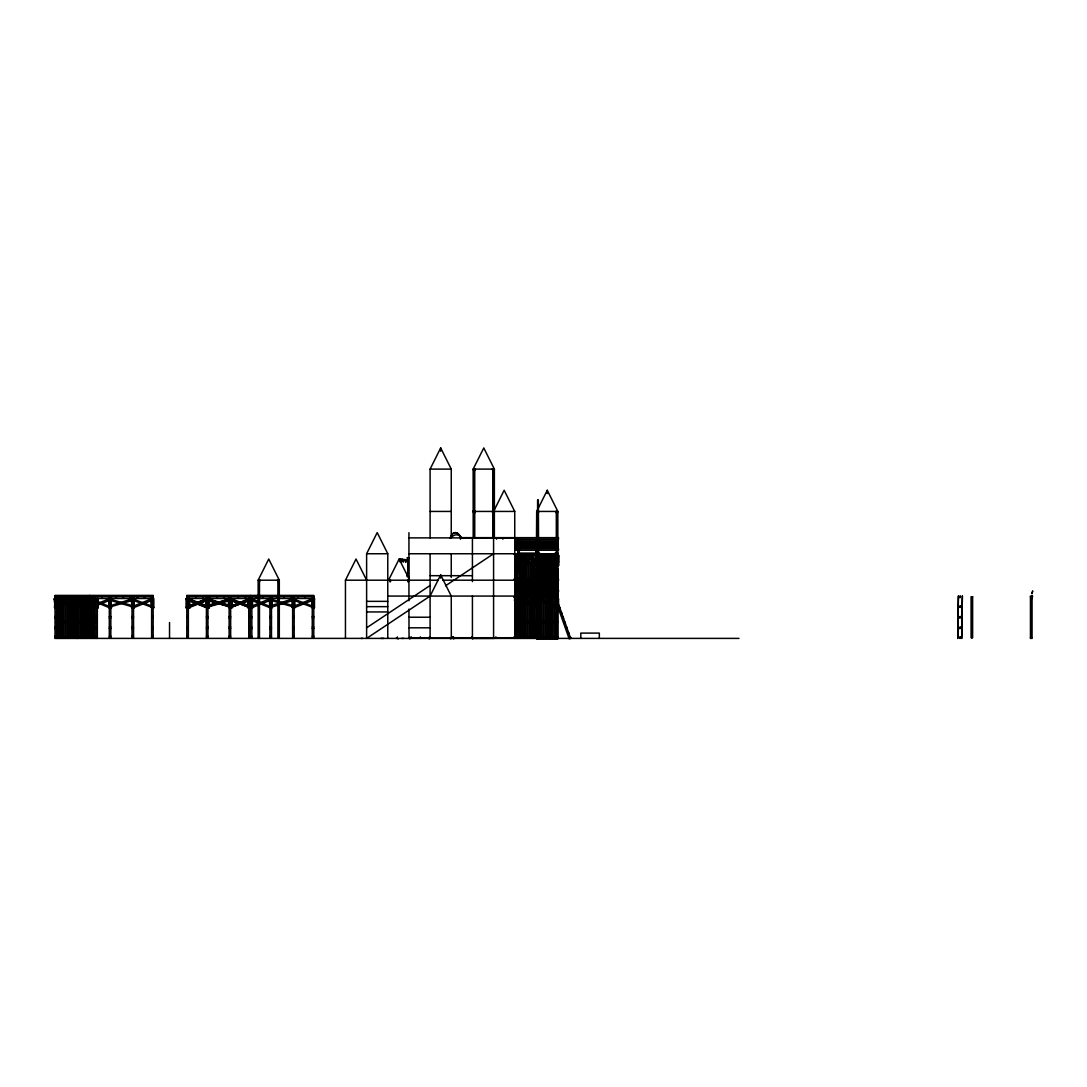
<?xml version="1.0" encoding="UTF-8"?>
<svg xmlns="http://www.w3.org/2000/svg" width="1087" height="1087" viewBox="0 0 1087 1087"><rect width="100%" height="100%" fill="white"/><g stroke="black" fill="none" stroke-linecap="round" stroke-linejoin="round"><path stroke-width="1.5" d="M55.016 605.894L54.35 598.652M56.551 607.089L57.217 607.946L56.551 598.652L57.217 600.119M76.172 605.894L76.172 600.106M77.721 637.729L77.721 636.194L76.172 636.194M77.721 607.089L77.721 607.946L78.373 607.089M78.373 605.921L77.721 598.652L78.373 600.119M91.879 598.516L91.226 599.385M95.792 601.532L95.792 607.932L95.126 601.532M97.327 605.894L97.993 607.946L97.993 598.502L97.993 607.946M97.327 598.502L97.993 600.119M111.499 607.973L110.833 599.942M132.016 599.942L132.016 607.959L131.35 599.942M134.217 607.973L134.217 598.489M151.623 599.942L151.623 607.959L150.957 599.942M153.824 598.516L153.824 607.973M186.733 607.932L186.733 598.489L186.978 599.929L207.046 607.932L207.862 607.076L187.562 598.489L186.733 599.358M189.763 607.089L189.763 607.946L188.282 607.946L188.282 607.089M205.361 601.165L188.391 607.946L188.282 598.502M188.948 607.089L188.948 607.946L188.948 599.929M188.948 598.502L188.282 599.358M189.097 607.089L189.097 607.946L189.097 599.929L189.002 605.772M206.421 599.942L205.756 605.744M208.622 599.942L208.622 607.225L205.756 607.225L205.756 599.942M209.383 607.089L208.718 607.946L208.432 606.492L189.912 599.114M229.126 599.942L228.46 605.744M232.102 607.089L231.436 607.946L231.436 607.089M231.327 605.772L231.327 599.413M248.678 600.092L248.013 606.492M250.214 607.089L250.214 607.946L252.51 607.973L251.858 607.103M252.102 600.567L270.622 607.959L271.437 607.089L251.124 598.516L250.309 599.385L250.214 598.502M250.88 607.946L250.88 598.502L251.043 607.946L250.839 606.492M251.043 598.502L251.043 599.358L250.282 598.502L231.762 605.894M251.858 607.973L251.695 607.089M251.695 599.358L251.695 598.502L251.695 607.946M269.929 599.942L269.929 607.959L269.263 599.942M272.13 607.973L272.13 598.489M292.648 599.942L292.648 607.959L291.982 599.942M294.849 607.973L294.849 598.489M312.254 599.942L312.254 607.959L311.589 599.942M314.456 607.973L314.456 598.489L313.613 599.956M314.456 598.516L314.456 599.385L313.613 598.76M408.97 580.39L408.97 577.197M473.198 638.395L472.532 638.898L472.532 637.729M515.523 598.516L515.523 599.385L516.189 598.516M517.725 557.808L517.059 563.596M517.752 595.404L517.725 537.657M536.027 600.106L536.027 607.089L537.535 607.932M557.006 564.574L536.951 556.585L557.006 564.601L557.821 563.718L537.521 555.158L536.706 556.014L536.027 565.634L536.027 556.761M536.679 585.01L536.679 577.007M538.228 556.666L538.88 562.821M556.299 596.07L555.634 607.946L556.299 607.089M556.299 555.987L556.299 565.634L555.634 556.558L555.634 562.821M557.006 607.946L536.706 599.358L537.521 598.502L557.577 606.505L557.848 607.946L557.848 598.461L558.501 599.929M548.324 560.512L557.577 564.221L558.501 565.648L558.501 555.131L558.501 562.821M406.416 559.764L405.764 562.346L405.016 559.628M402.367 559.357L401.647 561.938L401.13 559.234M400.6 559.18L399.867 561.762L399.133 559.044L408.454 559.968M404.215 559.547L403.426 562.115L402.679 559.397M396.918 638.395L397.434 636.941M55.016 599.358L55.79 598.461L77.666 606.723L76.878 607.606L54.35 599.358M89.677 599.385L90.493 598.516L110.806 607.089L109.991 607.959L89.012 599.385M208.69 607.076L207.862 607.932L189.342 600.54M251.083 607.076L250.268 607.932L231.748 600.54M92.436 604.657L97.069 606.505L97.069 607.701L76.185 599.358L77.014 598.502L89.351 603.434M515.17 564.194L514.599 565.62M515.129 575.444L536.951 556.449L543.69 558.664M76.443 606.492L97.083 598.747L97.083 599.929L92.449 601.777M292.974 606.532L292.974 607.728M557.577 555.403L557.59 556.585L536.964 564.316L536.964 563.134L557.02 555.158M536.951 575.458L537.521 576.884M550.851 558.664L557.02 556.204L557.848 557.06L537.535 565.634L536.027 564.792M557.59 599.929L556.938 598.489M258.149 638.395L258.149 580.2L268.734 559.044L279.305 580.2L279.305 638.395M345.449 638.395L345.449 580.2L356.033 559.044L366.618 580.2M451.322 638.395L451.254 596.07L440.683 574.914L430.099 596.07L366.618 638.395L366.618 553.745L377.203 532.589L387.774 553.745L387.774 638.395M430.099 537.875L430.099 469.108L440.683 447.953L451.254 469.108L451.254 537.875M388.562 580.2L399.133 559.044L408.957 578.692M473.198 538.323L473.144 469.108L483.783 447.953L494.368 469.108L494.368 538.323M536.027 607.946L536.679 511.433L547.264 490.264L557.848 511.433L557.848 639.047L536.679 639.047L536.679 596.736L538.228 596.736L538.228 639.047M514.858 572.061L536.434 553.677L515.075 572.319M366.618 627.81L430.099 585.485M445.507 585.798L493.58 553.745M231.151 607.076L219.805 603.992M514.273 600.119L537.399 607.375L538.16 606.451L514.735 598.652M537.494 567.441L536.924 568.868M556.992 576.871L557.563 575.444L554.479 574.208M514.681 607.973L515.252 606.532M89.365 603L77.028 607.932L76.199 607.076M91.485 605.921L110.004 598.516L110.82 599.385M110.575 599.956L90.52 607.973L89.691 607.103M133.891 605.921L152.411 598.516M132.913 607.973L151.433 600.567M187.005 606.505L207.06 598.502L207.875 599.358M189.369 605.894L204.791 599.725M207.631 599.929L186.081 607.932L186.081 598.489L312.118 598.502M250.282 599.358L249.466 598.502L229.153 607.089L229.982 607.946L250.037 599.929M247.768 601.165L229.235 607.932M252.116 605.921L270.636 598.516M251.151 607.973L269.658 600.567M294.523 605.921L313.042 598.516M293.558 607.973L312.064 600.567M536.964 564.194L546.217 560.512M541.571 573.61L544.655 572.373M549.288 570.526L552.373 569.289M554.492 570.104L557.577 568.868L557.006 567.441M536.964 606.492L540.049 605.269M517.385 563.311L532.807 557.821M516.366 565.308L527.154 561.463M531.788 559.819L538.88 557.06M558.283 603.489L558.392 601.804M559.533 607.008L560.05 608.475M561.3 611.995L561.816 613.462M563.066 616.981L563.582 618.449M564.832 621.981L565.349 623.435M566.599 626.968L567.115 628.422M568.365 631.955L568.881 633.408M570.131 636.941L571.273 638.164L569.194 638.898L557.889 606.994M109.651 605.921L132.791 598.679M131.717 600.635L109.57 607.103M206.72 605.894L229.846 598.652L230.607 599.562L206.625 607.076M207.535 605.894L215.24 603.475M218.324 602.511L227.591 599.616M218.786 603.992L207.44 607.076M221.87 603.027L228.053 601.084M271.832 605.445L293.422 598.679M270.745 607.402L292.349 600.635M517.426 604.929L537.481 598.652L538.228 599.562L517.888 606.41M430.099 469.108L451.254 469.108M473.144 469.108L494.422 469.108M473.198 469.774L474.747 469.774M492.819 469.774L494.368 469.774M474.747 470.644L475.399 469.108M492.819 470.644L492.153 469.108M473.198 510.768L474.747 510.768M492.819 510.768L494.368 510.768M430.099 511.433L451.254 511.433M473.144 511.433L514.735 511.433L514.858 638.395M536.679 511.433L557.848 511.433M473.198 512.086L474.747 512.086M492.819 512.086L494.368 512.086M536.679 512.086L538.228 512.086M556.299 512.086L557.848 512.086M474.747 512.969L475.399 511.433M492.819 512.969L492.153 511.433M538.228 512.969L538.88 511.433M556.299 512.969L555.634 511.433M408.943 537.875L514.735 537.875M515.184 539.206L558.501 539.206L558.501 537.657L460.521 537.657L460.521 539.206M515.184 539.859L558.174 539.859L558.174 541.408L515.184 541.408M515.184 542.073L558.174 542.073L558.174 543.609L515.184 543.609M515.184 544.274L558.174 544.274L558.174 545.81L515.184 545.81M537.603 545.185L538.337 545.185M515.184 546.476L558.174 546.476L558.174 548.025L515.184 548.025M515.184 548.677L558.501 548.677L558.501 550.226L515.184 550.226M518.839 553.093L535.905 553.093M536.679 553.093L538.228 553.093M556.299 553.093L557.848 553.093M366.618 553.745L387.774 553.745M408.943 553.745L517.725 553.745M519.382 553.745L557.848 553.745M513.974 554.411L517.059 554.411M536.679 554.411L538.228 554.411M556.299 554.411L557.848 554.411M519.396 555.294L536.027 555.294L536.027 553.745M555.634 555.294L538.88 555.294L538.228 565.648L538.88 564.792M519.273 556.177L517.059 556.177L517.725 557.06M535.796 556.177L537.345 556.177M539.22 556.177L554.098 556.177M556.299 556.177L555.525 553.093L553.99 553.745M557.183 556.177L558.501 556.204M538.228 556.585L539.003 553.093L540.538 553.745M409.283 557.713L407.068 557.713L407.734 559.261L407.842 557.713L407.734 573.583M542.522 557.713L552.441 557.713M407.734 561.245L407.734 562.781M542.739 564.302L544.288 564.302M550.239 564.302L551.775 564.302M558.501 564.792L557.006 565.648L536.706 557.06M542.739 564.955L544.288 564.955M548.935 564.955L552.291 564.955M548.935 566.504L552.291 566.504M556.299 567.414L555.634 563.379M536.679 568.569L536.353 575.186M542.766 568.569L544.315 568.569M550.267 568.569L551.816 568.569M557.848 568.569L557.848 595.024M541.149 569.615L544.519 569.615M407.734 572.047L407.068 576.667M407.068 573.583L408.617 573.583L407.068 574.249M536.679 574.249L535.144 574.249L535.144 597.578M541.149 574.914L544.519 574.914M550.239 574.914L551.775 574.914M430.099 575.689L472.424 575.689M538.88 575.567L538.88 576.436M542.739 575.567L544.288 575.567M548.935 575.567L552.291 575.567M548.935 577.115L552.291 577.115M517.072 577.999L535.157 577.999M556.299 577.999L555.525 574.914M537.562 578.651L557.4 578.651M513.974 579.058L558.501 579.058L558.501 580.594L514.681 580.594M517.072 579.534L535.157 579.534M535.837 579.982L539.22 579.982M554.452 579.982L557.848 579.982M258.149 580.2L279.305 580.2M345.449 580.2L438.034 580.2M442.789 580.2L514.735 580.2M537.562 580.2L557.4 580.2M514.681 581.26L558.174 581.26M535.837 581.518L539.22 581.518M554.452 581.518L557.848 581.518M259.467 581.749L260.133 580.2M277.987 581.749L277.321 580.2M535.837 582.184L539.22 582.184M554.452 582.184L557.848 582.184M514.681 582.809L558.174 582.809M514.681 583.461L558.174 583.461M535.837 583.733L539.22 583.733M554.452 583.733L557.848 583.733M554.452 584.385L557.848 584.385M514.681 585.01L558.174 585.01M514.681 585.676L558.174 585.676M554.452 585.934L557.848 585.934M532.453 586.586L539.22 586.586M554.452 586.586L557.848 586.586M514.681 587.211L558.174 587.211M514.681 587.877L558.174 587.877M532.453 588.135L539.22 588.135M554.452 588.135L557.848 588.135M532.453 588.801L539.22 588.801M554.452 588.801L557.848 588.801M514.681 589.412L558.174 589.412M514.681 590.078L558.501 590.078L558.501 591.627L514.681 591.627M532.453 590.336L539.22 590.336M554.452 590.336L557.848 590.336M517.059 590.784L519.382 590.784M521.583 590.784L523.132 590.119M528.744 590.784L527.209 590.119M532.494 590.784L530.945 590.119M535.144 590.784L532.82 590.119M535.837 591.002L539.22 591.002M554.452 591.002L557.848 591.002M532.453 592.551L539.22 592.551M554.452 592.551L557.848 592.551M535.144 593.203L534.369 590.119M517.072 593.869L535.157 593.869M539.22 594.535L557.4 594.535M542.766 595.024L544.315 595.024M550.267 595.024L551.816 595.024M555.892 595.024L557.427 595.024M514.64 595.404L540.538 595.404L540.66 597.619L555.212 597.619L555.212 596.07M542.739 595.404L544.288 596.07M544.614 595.404L546.163 596.07M550.239 595.404L551.775 595.404L551.883 638.395M552.114 595.404L553.65 596.07M556.299 595.404L557.848 595.404M55.016 596.07L153.158 596.07M186.801 596.07L313.79 596.07M387.774 596.07L557.848 596.07L556.299 596.736M55.016 596.736L153.158 596.736M186.801 596.736L313.79 596.736M513.974 596.736L517.059 596.736M1030.449 596.736L1031.984 596.736M536.679 597.388L538.228 597.388M73.97 597.619L74.623 596.07M81.022 597.619L81.688 596.07M109.298 597.619L108.632 596.07M151.623 597.619L150.957 596.07M188.35 597.619L189.002 596.07M230.661 597.619L231.327 596.07M269.929 597.619L269.263 596.07M312.254 597.619L311.589 596.07M513.974 597.578L515.523 597.578M517.725 597.619L536.027 597.619M556.517 597.619L557.848 597.578M55.016 598.271L56.551 598.271M76.172 598.271L77.721 598.271M89.677 598.271L91.226 598.271M109.298 598.271L110.833 598.271M132.003 598.271L133.538 598.271M151.623 598.271L153.158 598.271M186.801 598.271L188.35 598.271M206.421 598.271L207.957 598.271M229.126 598.271L230.661 598.271M248.746 598.271L251.858 598.271M269.929 598.271L271.478 598.271M292.634 598.271L294.169 598.271M312.254 598.271L313.79 598.271M151.487 598.502L54.35 598.502L55.016 607.932M517.059 598.502L517.725 596.07M538.88 598.502L538.337 500.21M556.299 598.502L555.525 595.404L553.99 596.07M1031.984 598.502L1032.65 596.07L1030.449 596.07L1030.449 638.395L1031.984 638.395L1031.984 596.07M186.081 598.747L187.562 598.747M250.214 598.747L252.51 598.76M110.833 599.385L111.499 598.489M186.081 599.358L187.562 599.358M250.214 599.358L252.51 599.385L252.51 598.489M272.13 599.385L271.206 598.76M538.228 599.358L539.111 558.827M250.214 599.929L251.695 599.929M538.228 599.929L538.228 607.932M366.618 601.356L387.774 601.356M54.35 605.894L56.551 605.88M75.506 605.894L78.373 605.894M89.677 605.88L91.226 605.88M95.126 605.894L97.993 605.894M109.298 605.88L110.833 605.88M132.003 605.88L133.538 605.88M151.623 605.88L153.158 605.88M186.801 605.88L188.35 605.88M206.421 605.88L207.957 605.88M229.126 605.88L230.661 605.88M248.746 605.88L250.282 605.88M269.929 605.88L271.478 605.88M292.634 605.88L294.169 605.88M312.254 605.88L313.79 605.88M366.618 606.655L387.774 606.655M54.35 607.375L57.217 607.375M75.506 607.375L78.373 607.375M89.012 607.361L91.879 607.361M95.126 607.375L97.993 607.375M108.632 607.361L111.499 607.361M131.35 607.361L134.217 607.361M150.957 607.361L153.824 607.361M186.135 607.225L189.002 607.225M231.327 607.225L228.46 607.225L228.46 599.942M248.081 607.225L252.51 607.361M269.263 607.361L272.13 607.361M291.982 607.361L294.849 607.361M311.589 607.361L314.456 607.361M251.858 607.633L250.214 607.701M186.081 607.687L187.562 607.687M188.282 607.701L189.763 607.701M248.013 607.687L249.494 607.687M76.172 607.932L75.506 599.929M89.677 607.959L89.012 598.489M109.298 607.959L108.632 599.942M366.618 611.94L387.774 611.94M55.016 616.465L56.551 616.465M76.172 616.465L77.721 616.465M89.677 616.465L91.226 616.465M95.792 616.465L97.327 616.465M109.298 616.465L110.833 616.465M132.003 616.465L133.538 616.465M151.623 616.465L153.158 616.465M186.801 616.465L188.35 616.465M206.421 616.465L207.957 616.465M229.126 616.465L230.661 616.465M248.746 616.465L251.858 616.465M269.929 616.465L271.478 616.465M292.634 616.465L294.169 616.465M312.254 616.465L313.79 616.465M408.943 617.226L430.099 617.226M55.016 618L56.551 618M76.172 618L77.721 618M89.677 618L91.226 618M95.792 618L97.327 618M109.298 618L110.833 618M132.003 618L133.538 618M151.623 618L153.158 618M186.801 618L188.35 618M206.421 618L207.957 618M229.126 618L230.661 618M248.746 618L251.858 618M269.929 618L271.478 618M292.634 618L294.169 618M312.254 618L313.79 618M515.523 620.976L536.679 620.976M557.509 620.976L538.894 620.976L538.894 622.525L557.509 622.525M515.523 622.525L536.679 622.525M55.016 627.036L56.551 627.036M76.172 627.036L77.721 627.036M89.677 627.036L91.226 627.036M95.792 627.036L97.327 627.036M109.298 627.036L110.833 627.036M132.003 627.036L133.538 627.036M151.623 627.036L153.158 627.036M186.801 627.036L188.35 627.036M206.421 627.036L207.957 627.036M229.126 627.036L230.661 627.036M248.746 627.036L251.858 627.036M269.929 627.036L271.478 627.036M292.634 627.036L294.169 627.036M312.254 627.036L313.79 627.036M408.943 627.81L430.099 627.81M55.016 628.585L56.551 628.585M76.172 628.585L77.721 628.585M89.677 628.585L91.226 628.585M95.792 628.585L97.327 628.585M109.298 628.585L110.833 628.585M132.003 628.585L133.538 628.585M151.623 628.585L153.158 628.585M186.801 628.585L188.35 628.585M206.421 628.585L207.957 628.585M229.126 628.585L230.661 628.585M248.746 628.585L251.858 628.585M269.929 628.585L271.478 628.585M292.634 628.585L294.169 628.585M312.254 628.585L313.79 628.585M55.016 636.194L56.551 636.194M89.677 636.194L91.226 636.194M95.792 636.194L97.327 636.194M109.298 636.194L110.833 636.194M132.003 636.194L133.538 636.194M151.623 636.194L153.158 636.194M186.801 636.194L188.35 636.194M206.421 636.194L207.957 636.194M229.126 636.194L230.661 636.194M248.746 636.194L251.858 636.194M269.929 636.194L271.478 636.194M292.634 636.194L294.169 636.194M312.254 636.194L313.79 636.194M515.523 636.846L536.679 636.846M557.509 636.846L538.894 636.846L538.894 638.395M55.016 637.729L97.327 637.729M409.717 637.729L430.873 637.729M450.494 637.729L538.228 637.729M556.299 637.729L557.848 637.729M1030.449 637.729L1031.984 637.729M408.943 638.164L430.112 638.164M430.33 638.151L451.485 638.151M452.817 638.164L473.973 638.164M738.997 638.395L55.016 638.395L55.016 595.404L153.158 595.404L153.158 637.729L151.623 637.729L151.623 596.07M209.465 599.127L229.52 605.418M209.003 600.608L215.172 602.538M396.293 638.164L398.372 638.898M528.649 560.566L516.311 556.164L515.523 557.06L537.943 565.05L537.902 563.854L531.733 561.666M541.557 570.716L544.641 571.952M549.275 573.8L552.359 575.023M232.319 599.114L247.754 605.269M188.391 607.946L186.76 607.089M532.141 557.821L533.146 559.003L531.638 558.256M526.774 562.387L527.263 563.99L526.257 562.821M521.393 566.952L522.385 568.134L520.89 567.387M516.012 571.517L516.502 573.121L515.51 571.952M514.735 511.433L504.164 490.264L493.58 511.433L493.58 638.395M558.215 603.285L570.648 638.395M1031.332 596.736L1031.332 637.729M1031.101 596.736L1031.101 637.729M971.968 596.736L971.968 637.729M971.751 596.736L971.751 637.729M599.331 638.395L599.331 633.096L580.811 633.096L580.811 638.395M558.501 555.131L558.501 565.648M558.501 598.461L558.501 607.946M557.509 596.07L557.509 638.395M557.427 568.569L557.4 596.07M557.183 512.086L557.183 638.395M556.965 512.086L556.965 553.093M556.965 554.411L556.965 595.404M556.965 596.736L556.299 638.898L556.299 511.433M556.517 620.976L556.517 622.525M556.517 636.846L556.517 638.395M555.973 558.827L555.973 596.07M555.552 580.145L555.552 595.024M554.75 596.07L554.75 638.395M554.424 555.443L554.424 596.07M554.098 555.443L554.098 638.395M553.65 553.745L552.114 553.745M552.549 555.443L552.549 638.395M552.223 555.443L552.114 596.07M551.775 553.745L550.239 553.745M550.674 555.443L550.674 596.07M550.348 555.443L550.348 558.827M550.348 562.21L550.348 638.395M549.913 553.745L548.364 553.745M549.94 576.844L549.94 595.024M549.913 596.07L548.364 596.07L548.473 562.21M549.682 596.07L549.682 638.395M548.799 555.443L548.799 558.827M548.799 562.21L548.799 596.07M548.473 555.443L548.473 558.827M548.038 553.745L546.489 553.745M548.147 638.395L548.038 595.404L546.489 596.07L546.598 562.21M547.481 596.07L547.481 638.395M547.264 490.264L547.264 493.525M546.938 555.443L546.938 558.827M546.938 562.21L546.938 596.07M546.598 555.443L546.598 558.827M546.163 553.745L544.614 553.745M545.932 596.07L545.932 638.395M545.28 596.07L545.28 638.395M545.063 555.443L545.063 558.827M545.063 562.21L545.063 596.07M544.723 555.443L544.723 558.827M544.723 562.21L544.614 596.07M544.288 553.745L542.739 553.745M543.731 596.07L543.731 638.395M543.187 555.443L543.079 638.395M542.848 555.443L542.739 596.07M542.413 553.745L540.864 553.745M542.44 576.844L542.44 595.024M542.413 596.07L540.864 595.404L540.864 638.395M541.53 596.07L541.53 638.395M541.312 555.443L541.312 596.07M540.986 555.443L540.986 596.07M539.437 558.827L539.437 596.07M539.22 558.161L539.22 595.404M539.329 596.07L539.329 638.395M538.88 537.657L538.88 539.206M538.88 539.859L538.88 541.408M538.88 542.073L538.88 543.609M538.88 544.274L538.88 545.81M538.88 546.476L538.88 548.025M538.88 548.677L538.88 550.226M538.88 557.631L538.88 595.404M538.011 500.21L538.011 545.837M537.943 500.21L537.943 545.837M537.78 569.615L537.78 574.914M537.603 500.21L537.562 553.093M537.562 554.411L537.562 595.404M537.562 596.736L537.562 639.047L537.345 596.736M537.345 512.086L537.345 595.404M537.155 568.569L537.155 583.447M537.155 586.763L537.155 593.366M536.57 636.941L536.57 638.395M536.027 557.808L536.027 565.634M536.027 574.249L536.027 595.404M536.027 596.07L536.013 638.395M535.796 537.657L535.796 554.492M535.796 574.249L535.905 596.07M534.913 596.07L534.913 597.619M534.722 558.161L534.722 595.404M534.369 595.404L534.478 638.395M533.812 596.07L533.812 638.395M533.595 579.058L533.595 597.578M533.173 554.778L533.173 595.404M532.521 554.778L532.494 596.07M532.168 595.404L532.263 638.395M531.611 596.07L531.611 638.395M530.972 554.778L530.972 559.859M530.972 563.243L530.972 595.404M530.619 590.119L529.084 590.119M530.32 554.778L530.32 559.859M530.32 563.243L530.293 596.07M530.062 596.07L530.062 638.395M529.41 596.07L529.41 638.395M528.771 554.778L528.771 559.859M528.771 563.243L528.744 596.07M528.105 554.778L528.105 559.859M528.105 563.243L528.105 595.404M527.861 596.07L527.861 638.395M527.195 596.07L527.195 638.395M526.869 590.119L525.334 590.119M526.57 554.778L526.543 596.07M525.904 554.778L525.904 595.404M525.66 596.07L525.66 638.395M524.994 590.119L523.458 590.119M524.994 595.404L524.994 638.395M524.369 554.778L524.369 595.404M523.703 554.778L523.703 595.404M523.458 596.07L523.458 638.395M522.793 595.404L522.793 638.395M522.154 554.778L522.154 595.404M521.502 554.778L521.502 595.404M521.257 590.119L519.708 590.119M521.257 595.404L521.244 638.395M520.591 596.07L520.591 638.395M519.953 554.778L519.953 595.404M519.273 537.657L519.382 596.07M519.043 595.404L519.043 638.395M518.825 596.07L518.825 597.619M518.377 596.07L518.377 638.395M517.059 553.745L517.059 638.395M516.841 596.07L516.841 638.395M516.407 554.411L516.407 570.811M516.407 595.404L516.407 574.085L516.189 595.404M516.407 596.736L516.407 637.729M516.189 554.411L516.189 570.811M516.189 596.736L516.189 637.729M515.523 553.745L515.523 570.811M515.523 574.085L515.523 638.395M513.974 636.846L514.137 638.395M502.846 537.657L502.846 539.206M496.569 537.657L496.569 539.206M495.903 636.846L495.903 638.395M494.137 638.395L472.981 638.395M493.702 469.774L493.702 510.768M493.702 512.086L493.702 538.323M493.484 469.774L493.484 510.768M492.819 469.108L492.819 538.323M474.747 469.108L474.747 538.323M474.081 469.774L474.081 510.768M474.081 512.086L474.081 538.323M473.864 469.774L473.864 510.768M473.864 512.086L473.864 538.323M472.424 537.875L472.424 581.64M472.424 596.07L472.424 638.395M471.717 636.846L471.663 638.395M454.244 638.395L453.578 638.898L453.592 636.846M452.817 636.941L452.817 638.395M451.485 636.928L451.485 638.382M451.254 553.745L451.254 577.455M450.657 637.729L450.711 638.898L450.059 638.382M440.683 447.953L440.683 451.2M440.683 574.914L440.683 578.162M430.207 636.846L430.207 638.395M430.099 553.745L430.099 638.395M429.406 636.846L429.338 638.898L428.672 638.395M420.302 636.846L420.302 638.395M411.321 636.846L411.321 638.395M410.383 638.395L409.717 638.898L409.717 636.846M408.943 532.684L408.943 600.771M408.943 609.087L409.052 638.395M408.726 575.865L408.726 581.015M408.399 557.713L408.399 573.583M408.399 580.2L408.399 581.749M407.734 580.2L407.734 581.749M403.426 638.395L401.877 638.395M390.546 580.2L390.546 581.749M389.88 580.2L389.88 581.749M383.806 638.395L380.722 638.395M362.637 638.395L361.101 638.395M312.254 596.07L312.254 637.729L313.79 637.729L313.79 595.404L186.801 595.404L186.801 637.729L188.35 637.729L188.35 596.07M305.202 596.07L305.202 597.619L304.537 596.07M298.137 596.07L298.137 597.619L297.485 596.07M294.169 596.736L294.169 637.729L292.634 637.729L292.634 596.736M291.085 596.07L291.085 597.619L290.433 596.07M284.033 596.07L284.033 597.619L283.381 596.07M278.652 580.2L278.652 638.395M277.987 580.2L277.987 638.395M276.981 596.07L276.981 597.619L276.315 596.07M271.478 596.736L271.478 637.729L269.929 637.729L269.929 596.07M262.877 596.07L262.877 597.619L262.212 596.07M259.467 580.2L259.467 638.395M258.815 580.2L258.815 638.395M255.825 596.07L255.825 597.619L255.16 596.07M252.51 599.942L252.51 607.973M251.858 596.736L251.858 637.729L248.746 637.729L248.746 596.736M250.309 595.404L250.282 637.729M249.494 598.489L249.494 599.358M249.494 607.076L249.494 607.932L248.013 607.932L248.013 599.929M248.828 607.076L248.828 607.932M245.431 596.07L245.431 597.619L244.779 596.07M238.379 596.07L238.379 597.619L237.713 596.07M232.102 599.929L232.102 607.946M231.436 599.929L231.436 607.946M230.661 596.07L230.661 637.729L229.126 637.729L229.126 596.736M224.275 596.07L224.275 597.619L223.609 596.07M217.223 596.07L217.223 597.619L216.558 596.07M210.171 596.07L210.171 597.619L209.506 596.07M209.383 599.929L209.383 607.946M208.718 599.929L208.718 607.946M207.957 596.736L207.957 637.729L206.421 637.729L206.421 596.736M207.169 607.076L207.169 607.932L206.516 607.076M203.106 596.07L203.106 597.619L202.454 596.07M196.054 596.07L196.054 597.619L195.402 596.07M189.763 599.929L189.763 607.946M169.531 622.525L169.531 638.395M144.557 596.07L144.557 597.619L143.905 596.07M137.505 596.07L137.505 597.619L136.853 596.07M133.538 596.736L133.538 637.729L132.003 637.729L132.003 596.736M130.454 596.07L130.454 597.619L129.801 596.07M123.402 596.07L123.402 597.619L122.736 596.07M116.35 596.07L116.35 597.619L115.684 596.07M110.833 596.736L110.833 637.729L109.298 637.729L109.298 596.07M102.246 596.07L102.246 597.619L101.58 596.07M97.327 598.366L97.327 638.395M96.675 638.395L96.675 636.846L78.155 636.846L78.155 638.395M96.227 636.846L96.227 638.395M96.009 620.976L96.009 622.525M96.009 636.846L96.009 638.395M95.792 598.366L95.805 638.395M95.194 596.07L95.194 597.619L94.528 596.07M94.256 597.768L94.256 638.395M93.604 597.768L93.604 638.395M92.055 597.768L92.055 638.395M91.226 596.736L91.39 638.395M89.854 607.918L89.854 638.395M89.677 595.404L89.677 637.729M89.188 597.768L89.188 638.395M88.74 596.07L88.74 597.619L88.074 596.07M87.653 597.768L87.653 638.395M86.987 597.768L86.987 638.395M85.438 597.768L85.438 638.395M84.786 597.768L84.786 638.395M83.237 597.768L83.237 638.395M82.571 597.768L82.571 638.395M81.022 596.07L81.036 638.395M80.37 597.768L80.37 638.395M78.835 597.768L78.835 638.395M78.373 599.929L78.373 607.946M77.721 596.07L77.721 638.395M77.49 638.395L77.49 636.846L56.334 636.846L56.334 638.395M77 596.07L77.055 638.395M76.335 596.07L76.335 638.395M76.172 596.736L76.172 638.395M74.623 601.152L74.623 638.395M73.97 596.07L73.97 638.395M72.421 597.768L72.421 638.395M71.769 597.768L71.769 638.395M70.22 597.768L70.22 638.395M69.554 597.768L69.554 638.395M68.019 597.768L68.019 638.395M67.571 596.07L67.571 597.619L66.918 596.07M67.353 597.768L67.353 638.395M65.818 597.768L65.818 638.395M65.152 597.768L65.152 638.395M63.603 597.768L63.603 601.152M63.603 604.535L63.603 638.395M62.951 597.768L62.951 638.395M61.402 597.768L61.402 638.395M60.736 597.768L60.736 638.395M60.519 596.07L60.519 597.619L59.867 596.07M59.201 597.768L59.201 638.395M58.535 597.768L58.535 638.395M57.217 599.929L57.217 607.946M57 607.918L57 638.395M56.551 596.736L56.551 637.729M450.208 538.092A10.585 6.006 85.9 0 1 459.529 535.592M450.48 538.065A10.585 6.006 85.9 0 1 460.874 537.725M450.806 538.323A10.585 7.663 87.7 0 1 461.608 537.494M91.226 607.103L91.879 607.973L91.226 607.103M452.043 636.846L452.043 638.395L452.043 636.846M515.523 556.177L516.189 557.033L515.523 556.177M517.059 564.792L517.725 565.648L517.059 564.792M109.488 598.964L109.583 600.146L133.28 607.103L133.185 605.921L109.488 598.964M206.557 598.937L206.639 600.119L230.335 607.076L230.24 605.894L206.557 598.937M270.133 598.964L270.215 600.146L293.911 607.103L293.816 605.921L270.133 598.964M132.329 598.76L132.329 599.956L152.968 607.715L152.968 606.519L132.329 598.76M229.384 598.747L229.384 599.929L250.024 607.687L250.024 606.492L229.384 598.747M292.96 598.76L292.96 599.956L313.599 607.715L313.599 606.519L292.96 598.76M55.328 606.152L55.858 607.606L77.721 599.358L76.932 598.461L55.328 606.152M1032.65 591.165L1031.984 593.597L1032.65 591.165M958.394 596.07L957.729 638.395L958.394 596.07M960.161 596.07L959.943 597.619L960.161 596.07M962.362 596.07L961.696 638.395L962.362 596.07M972.634 596.736L971.085 596.736L971.085 637.729L972.634 637.729L972.634 596.736M960.161 605.88L959.943 607.429L960.161 605.88M960.161 616.465L959.943 618L960.161 616.465M77.49 620.976L56.334 620.976L56.334 622.525L77.49 622.525L77.49 620.976M96.675 620.976L78.155 620.976L78.155 622.525L96.675 622.525L96.675 620.976M960.161 627.036L959.943 628.585L960.161 627.036M960.161 636.846L959.943 638.395L960.161 636.846"/></g></svg>
